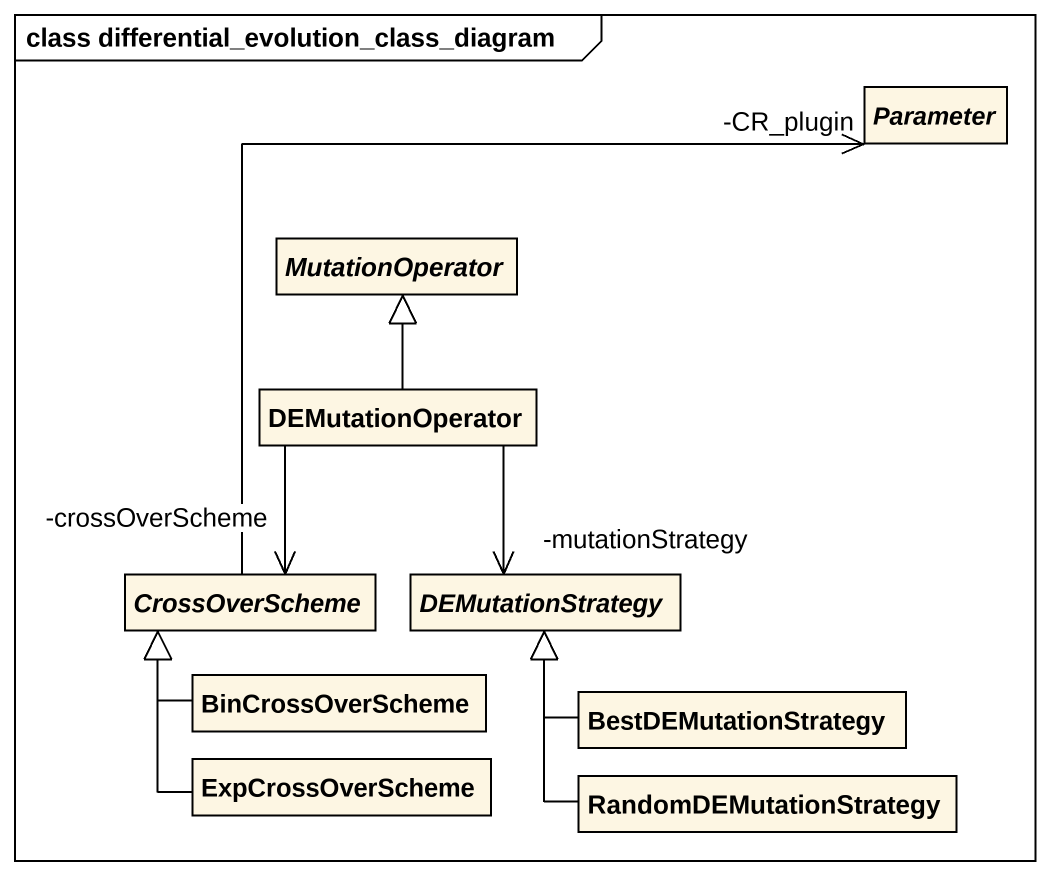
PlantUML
@startuml
mainframe class differential_evolution_class_diagram
hide circle
hide empty members
abstract class Parameter
abstract class MutationOperator
class DEMutationOperator
abstract class CrossOverScheme
abstract class DEMutationStrategy
class BinCrossOverScheme
class ExpCrossOverScheme
class BestDEMutationStrategy
class RandomDEMutationStrategy
Parameter "-CR_plugin" <-- CrossOverScheme
DEMutationOperator -up-|> MutationOperator
CrossOverScheme "-crossOverScheme" <-up- DEMutationOperator
DEMutationStrategy "-mutationStrategy" <-up- DEMutationOperator
BinCrossOverScheme -up-|> CrossOverScheme
ExpCrossOverScheme -up-|> CrossOverScheme
BestDEMutationStrategy -left-|> DEMutationStrategy
RandomDEMutationStrategy -up-|> DEMutationStrategy
@enduml
